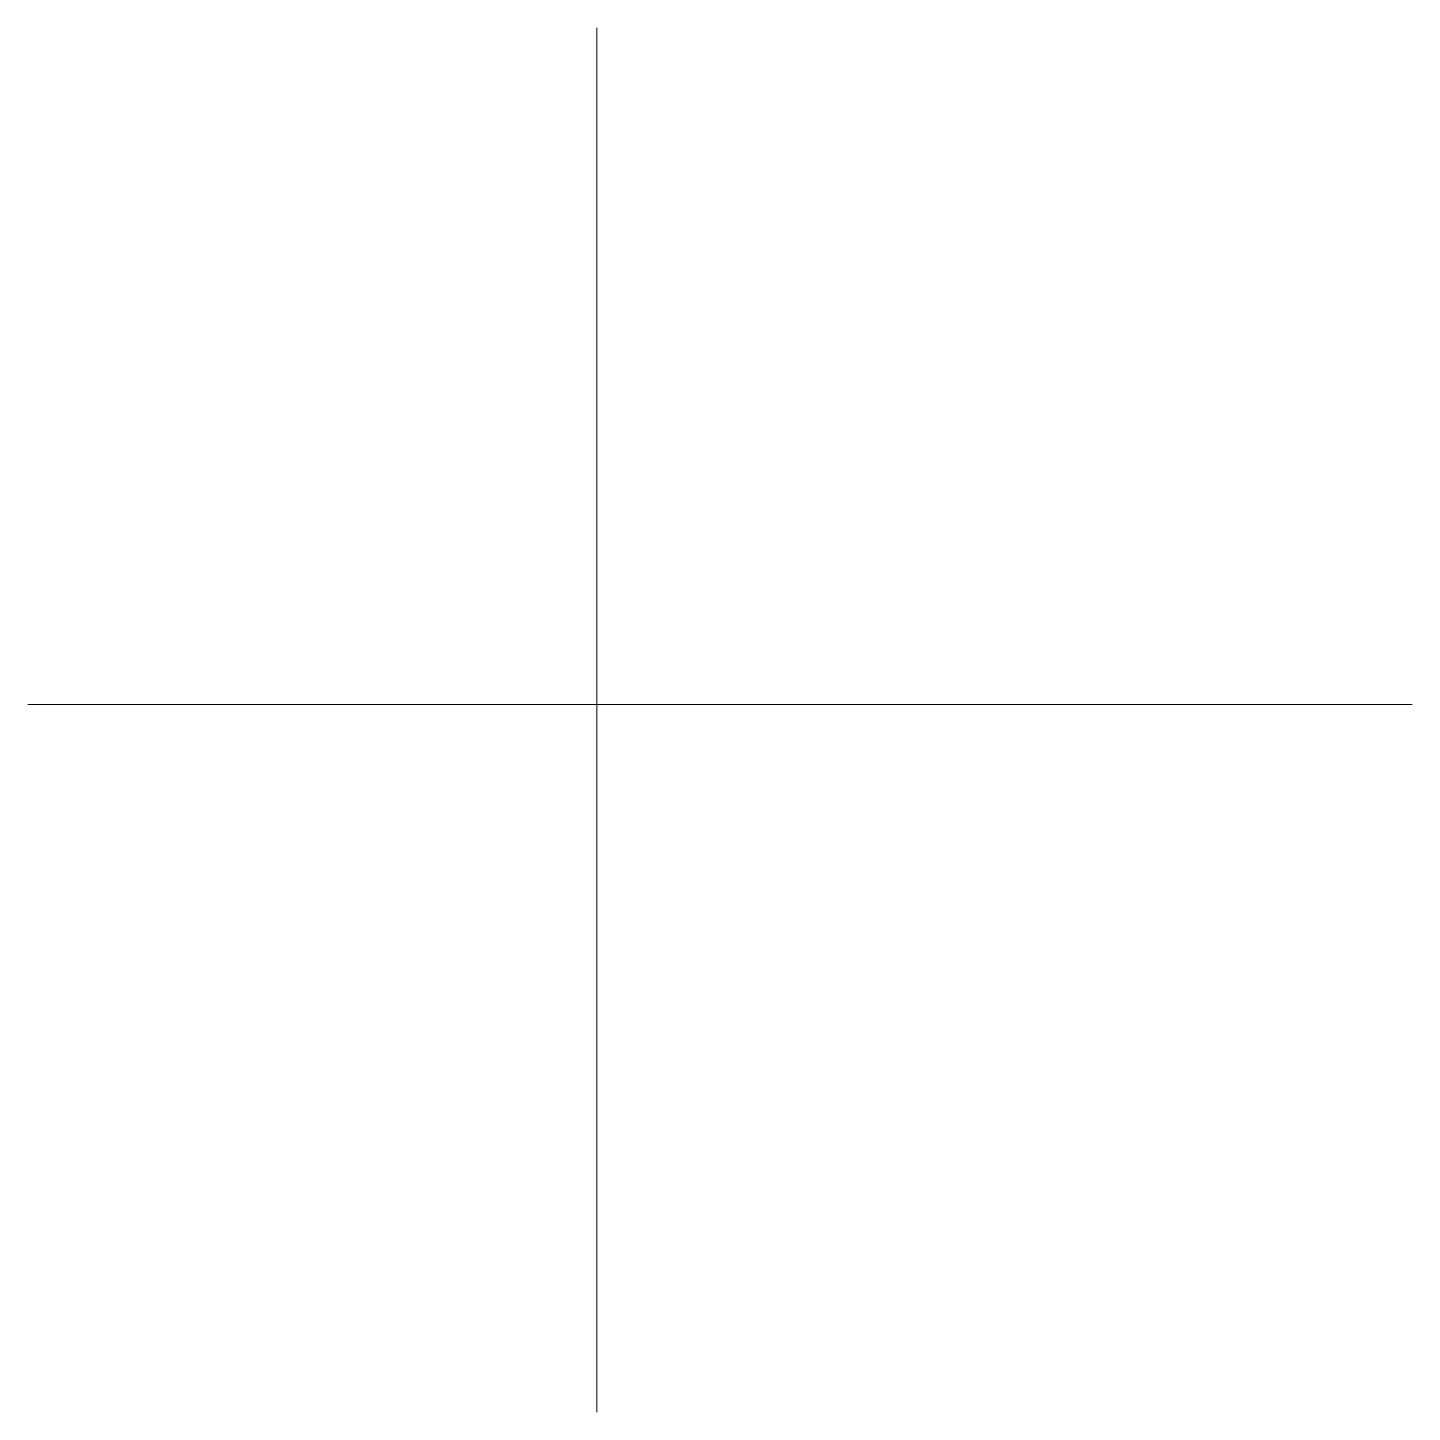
# Model space of a CAD drawing. Header units: millimetres. Extents: x 149.5 to 188.5, y 144.3 to 183.3.
import ezdxf

# ---------------------------------------------------------------- set-up
doc = ezdxf.new("R2010")
doc.units = ezdxf.units.MM
doc.layers.add('hilf', color=7, linetype='CONTINUOUS', lineweight=0)

msp = doc.modelspace()

# ---------------------------------------------------------------- linework, layer by layer
at = {"layer": 'hilf', "color": 0}
for points in [[(165.56675, 183.2885), (165.56675, 144.32925)], [(149.54975, 164.24175), (188.5105, 164.24175)]]:
    msp.add_lwpolyline(points, dxfattribs=at)

doc.saveas('drawing.dxf')
